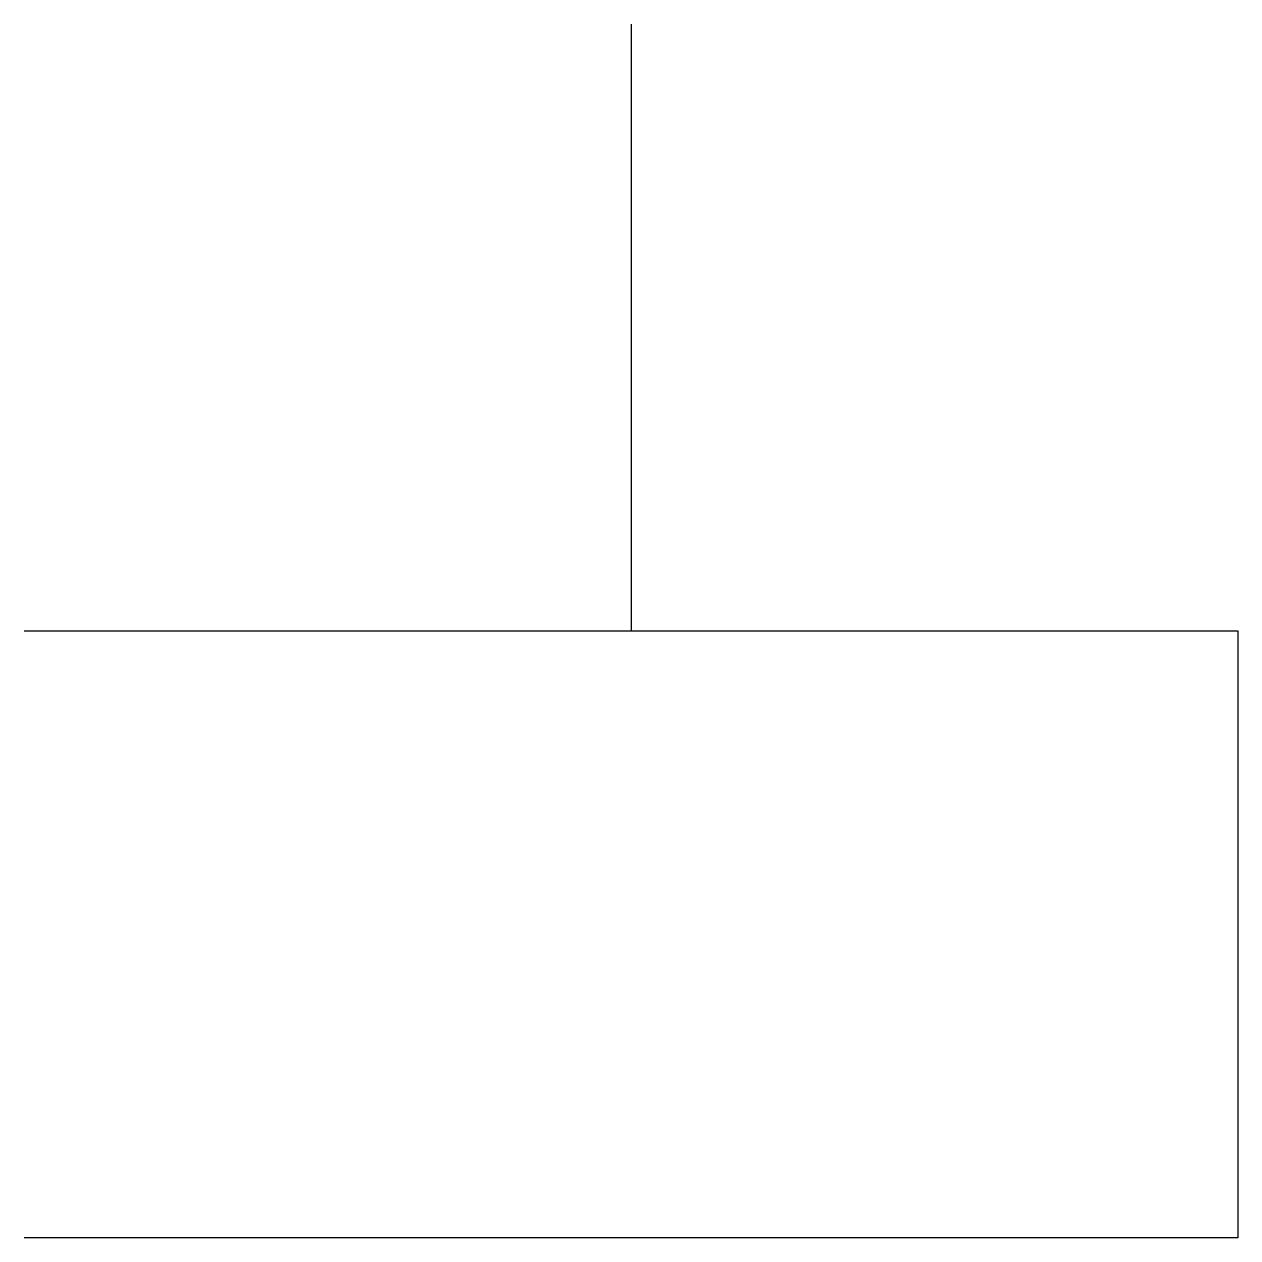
# Model space of a CAD drawing. Header units: millimetres. Extents: x 1273.6 to 1283.6, y 1323.2 to 1333.2.
import ezdxf

# ---------------------------------------------------------------- set-up
doc = ezdxf.new("R2010")
doc.units = ezdxf.units.MM

msp = doc.modelspace()

# ---------------------------------------------------------------- linework, layer by layer
for p, q in [((1283.609, 1328.18), (1283.609, 1323.18)), ((1283.609, 1323.18), (1273.609, 1323.18)), ((1283.609, 1323.18), (1283.609, 1323.18))]:
    msp.add_line(p, q)
for points in [[(1278.609, 1333.18), (1278.609, 1328.18)], [(1273.609, 1328.18), (1283.609, 1328.18)]]:
    msp.add_lwpolyline(points)

doc.saveas('drawing.dxf')
